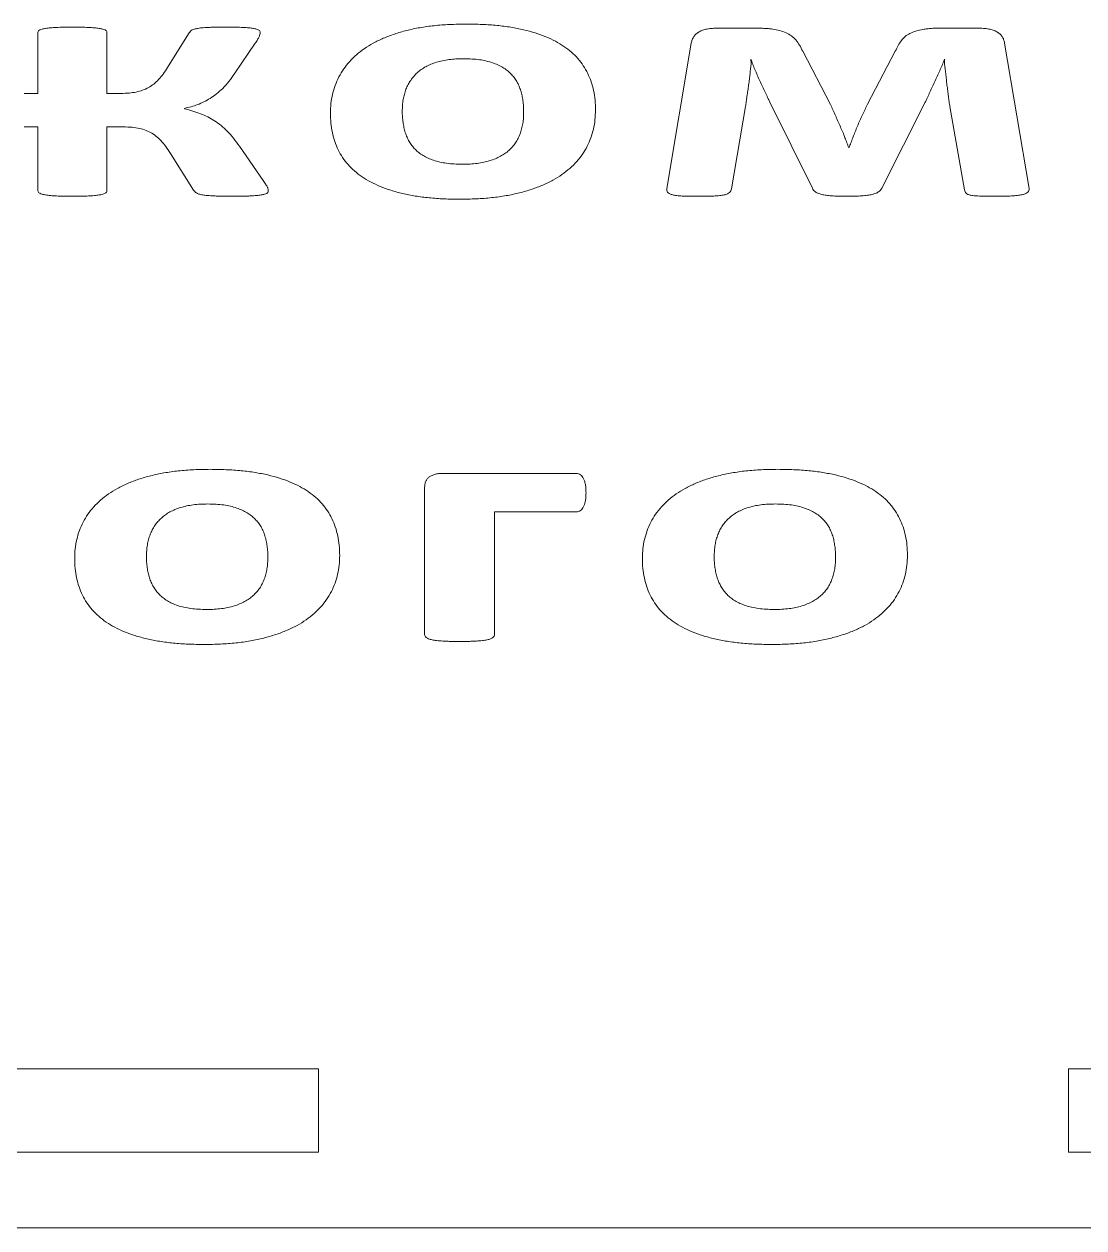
# Model space of a CAD drawing. Header units: millimetres. Extents: x -4 to 479, y 0 to 130.
# Drawn here: x 69.7 to 125.6, y 0 to 63.5 of the extents above; entities that cross this region are included whole.
import ezdxf

# ---------------------------------------------------------------- set-up
doc = ezdxf.new("R2010")
doc.units = ezdxf.units.MM

msp = doc.modelspace()

# ---------------------------------------------------------------- linework, layer by layer
at = {"color": 7, "linetype": 'Continuous', "lineweight": 15}
for p, q in [((70.396, 59.876), (70.396, 63.102)), ((74.041, 63.102), (74.041, 59.876)), ((77.245, 61.237), (78.342, 63.028)), ((106.319, 63.322), (108.176, 63.322)), ((118.126, 63.322), (119.972, 63.322)), ((81.868, 62.522), (80.787, 60.935)), ((103.597, 54.861), (104.885, 62.533)), ((121.42, 62.533), (122.721, 54.861)), ((108.032, 61.686), (108.045, 61.457)), ((110.768, 62.1), (112.23, 59.288)), ((114.19, 59.299), (115.654, 62.1)), ((118.243, 61.457), (118.26, 61.686)), ((69.666, 59.876), (70.396, 59.876)), ((74.041, 59.876), (74.787, 59.876)), ((107.751, 59.187), (107.005, 54.842)), ((111.279, 54.877), (109.039, 59.407)), ((117.233, 59.407), (114.938, 54.869)), ((119.313, 54.788), (118.537, 59.187)), ((78.138, 59.086), (78.138, 59.067)), ((70.396, 58.112), (69.666, 58.112)), ((70.396, 54.73), (70.396, 58.112)), ((74.041, 58.112), (74.041, 54.73)), ((74.787, 58.112), (74.041, 58.112)), ((78.606, 54.769), (77.392, 56.707)), ((81.034, 57.083), (82.279, 55.283)), ((113.196, 57.009), (113.21, 57.009)), ((91.837, 39.824), (98.743, 39.824)), ((90.81, 31.317), (90.81, 39.081)), ((94.499, 37.785), (94.499, 31.317)), ((98.743, 37.785), (94.499, 37.785)), ((85.2, 8.4), (44.8, 8.4)), ((85.2, 4), (85.2, 8.4)), ((165.2, 8.4), (124.8, 8.4)), ((124.8, 8.4), (124.8, 4)), ((44.8, 4), (85.2, 4)), ((124.8, 4), (165.2, 4)), ((0, 0), (475, 0))]:
    msp.add_line(p, q, dxfattribs=at)
for points, knots in [([(92.994, 63.534), (93.277, 63.531), (93.824, 63.524), (94.616, 63.471), (95.348, 63.376), (96.023, 63.246), (96.642, 63.082), (97.204, 62.878), (97.712, 62.642), (98.164, 62.368), (98.563, 62.063), (98.906, 61.72), (99.195, 61.344), (99.428, 60.934), (99.609, 60.493), (99.736, 60.02), (99.818, 59.517), (99.825, 59.171), (99.829, 58.994)], [0, 0, 0, 0, 0.091404, 0.176543, 0.255994, 0.329691, 0.398252, 0.462461, 0.522338, 0.578847, 0.63251, 0.684285, 0.734841, 0.785083, 0.836046, 0.88827, 0.942826, 1, 1, 1, 1]), ([(70.396, 63.102), (70.401, 63.126), (70.414, 63.18), (70.504, 63.235), (70.633, 63.279), (70.825, 63.314), (71.078, 63.343), (71.399, 63.359), (71.788, 63.374), (72.072, 63.376), (72.225, 63.377)], [0, 0, 0, 0, 0.037862, 0.084604, 0.154485, 0.25481, 0.388255, 0.555273, 0.759166, 1, 1, 1, 1]), ([(72.225, 63.377), (72.378, 63.376), (72.659, 63.374), (73.044, 63.359), (73.359, 63.343), (73.611, 63.314), (73.802, 63.279), (73.932, 63.235), (74.022, 63.18), (74.035, 63.126), (74.041, 63.102)], [0, 0, 0, 0, 0.242565, 0.4436204, 0.6089733, 0.7419517, 0.8444049, 0.914788, 0.9618659, 1, 1, 1, 1]), ([(78.342, 63.028), (78.363, 63.058), (78.404, 63.117), (78.49, 63.199), (78.621, 63.264), (78.811, 63.304), (79.067, 63.344), (79.33, 63.356), (79.584, 63.367), (79.813, 63.371), (80.07, 63.378), (80.25, 63.377), (80.346, 63.377)], [0, 0, 0, 0, 0.051826, 0.103164, 0.167492, 0.257051, 0.378905, 0.537314, 0.633271, 0.742137, 0.863956, 1, 1, 1, 1]), ([(80.346, 63.377), (80.432, 63.377), (80.596, 63.378), (80.829, 63.371), (81.038, 63.367), (81.271, 63.356), (81.515, 63.342), (81.751, 63.308), (81.926, 63.276), (82.039, 63.226), (82.12, 63.17), (82.128, 63.118), (82.132, 63.093)], [0, 0, 0, 0, 0.137862, 0.262696, 0.373024, 0.4718, 0.636193, 0.762203, 0.854441, 0.918094, 0.962325, 1, 1, 1, 1]), ([(82.132, 63.093), (82.129, 63.06), (82.122, 62.982), (82.068, 62.857), (81.984, 62.7), (81.911, 62.587), (81.868, 62.522)], [0, 0, 0, 0, 0.159624, 0.365283, 0.631109, 1, 1, 1, 1]), ([(85.839, 58.83), (85.844, 59.001), (85.854, 59.338), (85.941, 59.831), (86.08, 60.302), (86.277, 60.749), (86.528, 61.172), (86.84, 61.56), (87.205, 61.919), (87.627, 62.246), (88.103, 62.542), (88.638, 62.795), (89.225, 63.019), (89.868, 63.206), (90.568, 63.355), (91.326, 63.46), (92.141, 63.522), (92.703, 63.53), (92.994, 63.534)], [0, 0, 0, 0, 0.053332, 0.105073, 0.155623, 0.206361, 0.257178, 0.308586, 0.361469, 0.416775, 0.474788, 0.536111, 0.601296, 0.670677, 0.745128, 0.824371, 0.909322, 1, 1, 1, 1]), ([(104.885, 62.533), (104.9, 62.595), (104.931, 62.716), (105.016, 62.883), (105.142, 63.017), (105.296, 63.134), (105.492, 63.22), (105.73, 63.282), (106.011, 63.314), (106.212, 63.319), (106.319, 63.322)], [0, 0, 0, 0, 0.107411, 0.208409, 0.308206, 0.412162, 0.528797, 0.663701, 0.821024, 1, 1, 1, 1]), ([(108.176, 63.322), (108.27, 63.322), (108.45, 63.322), (108.71, 63.31), (108.948, 63.295), (109.229, 63.263), (109.545, 63.204), (109.884, 63.087), (110.177, 62.925), (110.411, 62.697), (110.613, 62.423), (110.714, 62.212), (110.768, 62.1)], [0, 0, 0, 0, 0.090889, 0.175671, 0.252621, 0.322779, 0.45049, 0.564631, 0.670575, 0.772325, 0.879627, 1, 1, 1, 1]), ([(115.654, 62.1), (115.704, 62.203), (115.798, 62.399), (115.965, 62.668), (116.171, 62.89), (116.435, 63.056), (116.755, 63.177), (117.061, 63.247), (117.341, 63.283), (117.581, 63.31), (117.846, 63.317), (118.03, 63.321), (118.126, 63.322)], [0, 0, 0, 0, 0.115668, 0.218848, 0.31711, 0.418258, 0.530268, 0.659736, 0.733537, 0.814382, 0.903107, 1, 1, 1, 1]), ([(119.972, 63.322), (120.082, 63.319), (120.287, 63.314), (120.573, 63.281), (120.815, 63.221), (121.014, 63.133), (121.174, 63.02), (121.296, 62.881), (121.384, 62.718), (121.408, 62.595), (121.42, 62.533)], [0, 0, 0, 0, 0.181593, 0.338753, 0.475141, 0.591918, 0.697203, 0.794958, 0.894897, 1, 1, 1, 1]), ([(92.863, 61.705), (92.73, 61.703), (92.474, 61.7), (92.102, 61.664), (91.755, 61.604), (91.433, 61.525), (91.139, 61.418), (90.87, 61.293), (90.63, 61.143), (90.416, 60.97), (90.23, 60.778), (90.069, 60.567), (89.93, 60.339), (89.819, 60.091), (89.736, 59.824), (89.672, 59.543), (89.638, 59.242), (89.632, 59.036), (89.629, 58.931)], [0, 0, 0, 0, 0.08182, 0.158354, 0.230558, 0.298764, 0.36309, 0.423229, 0.481363, 0.537531, 0.592201, 0.646544, 0.700825, 0.756738, 0.813785, 0.872906, 0.934957, 1, 1, 1, 1]), ([(96.037, 58.904), (96.036, 59.003), (96.034, 59.197), (96.002, 59.481), (95.958, 59.755), (95.889, 60.016), (95.801, 60.266), (95.683, 60.498), (95.54, 60.714), (95.366, 60.91), (95.168, 61.091), (94.939, 61.25), (94.678, 61.386), (94.386, 61.501), (94.06, 61.593), (93.696, 61.661), (93.292, 61.697), (93.01, 61.702), (92.863, 61.705)], [0, 0, 0, 0, 0.061033, 0.119569, 0.176344, 0.231869, 0.28605, 0.339368, 0.391838, 0.445388, 0.500471, 0.557147, 0.617236, 0.681054, 0.750326, 0.826073, 0.909282, 1, 1, 1, 1]), ([(109.039, 59.407), (108.998, 59.492), (108.912, 59.669), (108.78, 59.946), (108.644, 60.238), (108.505, 60.537), (108.369, 60.837), (108.243, 61.133), (108.129, 61.415), (108.063, 61.599), (108.032, 61.686)], [0, 0, 0, 0, 0.112839, 0.237415, 0.36885, 0.501275, 0.634239, 0.764886, 0.888399, 1, 1, 1, 1]), ([(118.26, 61.686), (118.223, 61.6), (118.147, 61.419), (118.029, 61.139), (117.904, 60.843), (117.762, 60.545), (117.616, 60.246), (117.483, 59.949), (117.358, 59.669), (117.274, 59.492), (117.233, 59.407)], [0, 0, 0, 0, 0.11227, 0.235265, 0.364551, 0.498059, 0.632032, 0.763637, 0.887942, 1, 1, 1, 1]), ([(74.787, 59.876), (74.927, 59.879), (75.193, 59.886), (75.575, 59.94), (75.922, 60.034), (76.237, 60.175), (76.519, 60.367), (76.782, 60.603), (77.022, 60.899), (77.168, 61.12), (77.245, 61.237)], [0, 0, 0, 0, 0.141331, 0.26917, 0.389059, 0.502718, 0.616378, 0.732564, 0.858868, 1, 1, 1, 1]), ([(108.045, 61.457), (108.035, 61.373), (108.013, 61.194), (107.985, 60.914), (107.954, 60.617), (107.912, 60.317), (107.869, 60.018), (107.826, 59.726), (107.784, 59.45), (107.762, 59.271), (107.751, 59.187)], [0, 0, 0, 0, 0.111345, 0.236869, 0.368431, 0.501606, 0.633768, 0.764754, 0.88851, 1, 1, 1, 1]), ([(118.537, 59.187), (118.523, 59.271), (118.494, 59.449), (118.453, 59.725), (118.422, 60.018), (118.38, 60.317), (118.35, 60.618), (118.316, 60.914), (118.289, 61.194), (118.258, 61.373), (118.243, 61.457)], [0, 0, 0, 0, 0.111994, 0.23574, 0.366245, 0.498076, 0.63081, 0.762362, 0.888006, 1, 1, 1, 1]), ([(80.787, 60.935), (80.686, 60.788), (80.493, 60.508), (80.166, 60.146), (79.833, 59.853), (79.503, 59.612), (79.165, 59.427), (78.83, 59.277), (78.486, 59.169), (78.254, 59.114), (78.138, 59.086)], [0, 0, 0, 0, 0.160746, 0.306332, 0.438648, 0.56073, 0.675145, 0.785186, 0.891918, 1, 1, 1, 1]), ([(112.23, 59.288), (112.275, 59.194), (112.366, 59.005), (112.494, 58.712), (112.625, 58.416), (112.753, 58.119), (112.884, 57.828), (112.994, 57.543), (113.104, 57.273), (113.166, 57.096), (113.196, 57.009)], [0, 0, 0, 0, 0.1254051, 0.2553454, 0.3862912, 0.5182439, 0.6477415, 0.772077, 0.8890641, 1, 1, 1, 1]), ([(113.21, 57.009), (113.242, 57.096), (113.31, 57.278), (113.417, 57.559), (113.538, 57.851), (113.655, 58.151), (113.783, 58.45), (113.918, 58.743), (114.052, 59.027), (114.145, 59.21), (114.19, 59.299)], [0, 0, 0, 0, 0.112006, 0.233734, 0.362146, 0.491571, 0.62225, 0.753256, 0.880304, 1, 1, 1, 1]), ([(78.138, 59.067), (78.284, 59.027), (78.57, 58.948), (78.982, 58.81), (79.371, 58.646), (79.731, 58.435), (80.074, 58.181), (80.403, 57.872), (80.734, 57.51), (80.931, 57.23), (81.034, 57.083)], [0, 0, 0, 0, 0.126338, 0.245879, 0.361795, 0.476066, 0.592565, 0.715903, 0.849997, 1, 1, 1, 1]), ([(92.672, 54.289), (92.392, 54.293), (91.849, 54.299), (91.063, 54.358), (90.333, 54.447), (89.659, 54.581), (89.04, 54.749), (88.476, 54.952), (87.965, 55.188), (87.509, 55.46), (87.11, 55.77), (86.761, 56.108), (86.474, 56.486), (86.237, 56.894), (86.057, 57.336), (85.934, 57.809), (85.851, 58.309), (85.843, 58.654), (85.839, 58.83)], [0, 0, 0, 0, 0.090611, 0.175267, 0.254465, 0.328288, 0.396991, 0.461536, 0.521735, 0.578549, 0.632673, 0.6845, 0.735103, 0.785538, 0.83655, 0.888746, 0.943065, 1, 1, 1, 1]), ([(89.629, 58.931), (89.631, 58.832), (89.635, 58.637), (89.666, 58.351), (89.714, 58.075), (89.784, 57.814), (89.878, 57.566), (89.993, 57.333), (90.14, 57.121), (90.306, 56.921), (90.504, 56.744), (90.734, 56.587), (90.994, 56.451), (91.288, 56.336), (91.616, 56.248), (91.981, 56.183), (92.381, 56.146), (92.661, 56.141), (92.806, 56.138)], [0, 0, 0, 0, 0.061134, 0.120307, 0.177808, 0.233553, 0.287476, 0.340867, 0.393722, 0.446613, 0.50098, 0.557414, 0.617584, 0.682011, 0.751766, 0.827514, 0.910279, 1, 1, 1, 1]), ([(99.829, 58.994), (99.824, 58.823), (99.814, 58.487), (99.73, 57.994), (99.592, 57.524), (99.397, 57.078), (99.149, 56.657), (98.839, 56.269), (98.478, 55.906), (98.055, 55.581), (97.578, 55.284), (97.042, 55.028), (96.451, 54.805), (95.805, 54.618), (95.102, 54.468), (94.342, 54.364), (93.526, 54.302), (92.963, 54.294), (92.672, 54.289)], [0, 0, 0, 0, 0.053292, 0.104667, 0.15545, 0.205777, 0.256168, 0.307361, 0.360203, 0.415467, 0.473437, 0.535092, 0.600492, 0.670364, 0.74476, 0.824503, 0.90939, 1, 1, 1, 1]), ([(92.806, 56.138), (92.94, 56.14), (93.2, 56.143), (93.576, 56.178), (93.925, 56.239), (94.246, 56.32), (94.543, 56.422), (94.809, 56.551), (95.051, 56.695), (95.263, 56.865), (95.451, 57.054), (95.611, 57.264), (95.747, 57.492), (95.852, 57.74), (95.937, 58.005), (95.996, 58.289), (96.032, 58.591), (96.035, 58.798), (96.037, 58.904)], [0, 0, 0, 0, 0.082882, 0.160478, 0.232633, 0.300792, 0.364884, 0.425729, 0.482758, 0.538537, 0.592769, 0.647074, 0.701031, 0.755941, 0.812948, 0.872456, 0.934464, 1, 1, 1, 1]), ([(77.392, 56.707), (77.311, 56.833), (77.16, 57.07), (76.904, 57.378), (76.641, 57.632), (76.347, 57.824), (76.023, 57.965), (75.657, 58.054), (75.242, 58.105), (74.946, 58.109), (74.787, 58.112)], [0, 0, 0, 0, 0.142942, 0.2678204, 0.3818023, 0.4906322, 0.6011858, 0.7173616, 0.848328, 1, 1, 1, 1]), ([(82.279, 55.283), (82.305, 55.246), (82.354, 55.177), (82.42, 55.082), (82.475, 54.999), (82.511, 54.924), (82.538, 54.861), (82.548, 54.808), (82.554, 54.763), (82.556, 54.736), (82.556, 54.722)], [0, 0, 0, 0, 0.214839, 0.39639, 0.548304, 0.682227, 0.787886, 0.87095, 0.935688, 1, 1, 1, 1]), ([(72.225, 54.447), (72.072, 54.449), (71.789, 54.452), (71.399, 54.46), (71.078, 54.481), (70.825, 54.51), (70.633, 54.544), (70.502, 54.59), (70.415, 54.652), (70.402, 54.706), (70.396, 54.73)], [0, 0, 0, 0, 0.240271, 0.443643, 0.610361, 0.743494, 0.843585, 0.913808, 0.962227, 1, 1, 1, 1]), ([(74.041, 54.73), (74.035, 54.706), (74.021, 54.652), (73.934, 54.59), (73.803, 54.544), (73.611, 54.51), (73.359, 54.481), (73.044, 54.46), (72.659, 54.452), (72.378, 54.449), (72.225, 54.447)], [0, 0, 0, 0, 0.038044, 0.08681, 0.157537, 0.259749, 0.392414, 0.55747, 0.758006, 1, 1, 1, 1]), ([(80.713, 54.447), (80.615, 54.447), (80.428, 54.445), (80.162, 54.454), (79.924, 54.454), (79.712, 54.463), (79.524, 54.473), (79.36, 54.487), (79.217, 54.5), (79.064, 54.519), (78.913, 54.556), (78.77, 54.61), (78.675, 54.687), (78.628, 54.742), (78.606, 54.769)], [0, 0, 0, 0, 0.134506, 0.256583, 0.364943, 0.462158, 0.546993, 0.623219, 0.68828, 0.74482, 0.834534, 0.900928, 0.953251, 1, 1, 1, 1]), ([(82.556, 54.722), (82.552, 54.698), (82.544, 54.646), (82.466, 54.585), (82.343, 54.545), (82.162, 54.509), (81.914, 54.481), (81.663, 54.466), (81.423, 54.454), (81.209, 54.454), (80.969, 54.445), (80.801, 54.447), (80.713, 54.447)], [0, 0, 0, 0, 0.036585, 0.080475, 0.142496, 0.237573, 0.366744, 0.530601, 0.627928, 0.739264, 0.863307, 1, 1, 1, 1]), ([(105.149, 54.447), (105.068, 54.447), (104.915, 54.445), (104.697, 54.454), (104.504, 54.454), (104.294, 54.465), (104.079, 54.485), (103.869, 54.52), (103.725, 54.579), (103.626, 54.653), (103.593, 54.757), (103.596, 54.825), (103.597, 54.861)], [0, 0, 0, 0, 0.1372487, 0.2606568, 0.3701582, 0.4643412, 0.6193223, 0.7372718, 0.8229254, 0.8841458, 0.9382959, 1, 1, 1, 1]), ([(107.005, 54.842), (106.995, 54.805), (106.974, 54.733), (106.907, 54.633), (106.783, 54.562), (106.606, 54.512), (106.361, 54.476), (106.112, 54.461), (105.871, 54.455), (105.655, 54.449), (105.411, 54.447), (105.24, 54.447), (105.149, 54.447)], [0, 0, 0, 0, 0.057314, 0.111714, 0.174364, 0.265046, 0.385554, 0.542806, 0.636161, 0.744388, 0.864759, 1, 1, 1, 1]), ([(113.065, 54.447), (112.926, 54.448), (112.669, 54.45), (112.315, 54.465), (112.022, 54.494), (111.783, 54.534), (111.592, 54.594), (111.443, 54.665), (111.337, 54.762), (111.298, 54.84), (111.279, 54.877)], [0, 0, 0, 0, 0.2185035, 0.4017181, 0.5529115, 0.6784113, 0.7811594, 0.8642856, 0.9345381, 1, 1, 1, 1]), ([(114.938, 54.869), (114.915, 54.834), (114.868, 54.759), (114.758, 54.667), (114.61, 54.593), (114.417, 54.534), (114.172, 54.494), (113.932, 54.469), (113.709, 54.461), (113.513, 54.451), (113.296, 54.45), (113.144, 54.448), (113.065, 54.447)], [0, 0, 0, 0, 0.063675, 0.132423, 0.212458, 0.311385, 0.434906, 0.585912, 0.673431, 0.771866, 0.881152, 1, 1, 1, 1]), ([(121.083, 54.447), (120.992, 54.447), (120.82, 54.447), (120.577, 54.45), (120.363, 54.453), (120.129, 54.455), (119.891, 54.467), (119.661, 54.492), (119.5, 54.537), (119.39, 54.597), (119.333, 54.688), (119.32, 54.753), (119.313, 54.788)], [0, 0, 0, 0, 0.142092, 0.268562, 0.380824, 0.477457, 0.63541, 0.754378, 0.837535, 0.896276, 0.94554, 1, 1, 1, 1]), ([(122.721, 54.861), (122.721, 54.825), (122.721, 54.752), (122.652, 54.652), (122.534, 54.582), (122.368, 54.528), (122.143, 54.494), (121.854, 54.464), (121.492, 54.45), (121.227, 54.448), (121.083, 54.447)], [0, 0, 0, 0, 0.0586284, 0.1171232, 0.1905374, 0.2822853, 0.4037393, 0.563108, 0.7622049, 1, 1, 1, 1]), ([(72.337, 35.332), (72.341, 35.503), (72.351, 35.84), (72.439, 36.332), (72.578, 36.804), (72.775, 37.251), (73.025, 37.673), (73.337, 38.062), (73.702, 38.421), (74.124, 38.748), (74.6, 39.044), (75.135, 39.297), (75.722, 39.521), (76.366, 39.708), (77.065, 39.857), (77.823, 39.962), (78.638, 40.024), (79.2, 40.032), (79.491, 40.036)], [0, 0, 0, 0, 0.053332, 0.105073, 0.155623, 0.206361, 0.257178, 0.308586, 0.361469, 0.416775, 0.474788, 0.536111, 0.601296, 0.670677, 0.745128, 0.824371, 0.909322, 1, 1, 1, 1]), ([(79.491, 40.036), (79.774, 40.033), (80.321, 40.025), (81.113, 39.972), (81.846, 39.877), (82.521, 39.748), (83.14, 39.584), (83.701, 39.379), (84.21, 39.143), (84.661, 38.87), (85.061, 38.565), (85.404, 38.222), (85.693, 37.846), (85.926, 37.436), (86.106, 36.995), (86.233, 36.522), (86.315, 36.019), (86.323, 35.673), (86.327, 35.495)], [0, 0, 0, 0, 0.091404, 0.176543, 0.255994, 0.329691, 0.398252, 0.462461, 0.522338, 0.578847, 0.63251, 0.684285, 0.734841, 0.785083, 0.836046, 0.88827, 0.942826, 1, 1, 1, 1]), ([(102.304, 35.332), (102.309, 35.503), (102.318, 35.84), (102.406, 36.332), (102.545, 36.804), (102.742, 37.251), (102.992, 37.673), (103.305, 38.062), (103.67, 38.421), (104.092, 38.748), (104.568, 39.044), (105.103, 39.297), (105.69, 39.521), (106.333, 39.708), (107.033, 39.857), (107.79, 39.962), (108.605, 40.024), (109.168, 40.032), (109.458, 40.036)], [0, 0, 0, 0, 0.053332, 0.105073, 0.155623, 0.206361, 0.257178, 0.308586, 0.361469, 0.416775, 0.474788, 0.536111, 0.601296, 0.670677, 0.745128, 0.824371, 0.909322, 1, 1, 1, 1]), ([(109.458, 40.036), (109.741, 40.033), (110.288, 40.025), (111.08, 39.972), (111.813, 39.877), (112.488, 39.748), (113.107, 39.584), (113.669, 39.379), (114.177, 39.143), (114.629, 38.87), (115.028, 38.565), (115.371, 38.222), (115.66, 37.846), (115.893, 37.436), (116.074, 36.995), (116.2, 36.522), (116.282, 36.019), (116.29, 35.673), (116.294, 35.495)], [0, 0, 0, 0, 0.091404, 0.176543, 0.255994, 0.329691, 0.398252, 0.462461, 0.522338, 0.578847, 0.63251, 0.684285, 0.734841, 0.785083, 0.836046, 0.88827, 0.942826, 1, 1, 1, 1]), ([(90.81, 39.081), (90.813, 39.138), (90.82, 39.249), (90.865, 39.404), (90.945, 39.535), (91.057, 39.644), (91.205, 39.727), (91.386, 39.784), (91.6, 39.82), (91.754, 39.823), (91.837, 39.824)], [0, 0, 0, 0, 0.119337, 0.229694, 0.331242, 0.436589, 0.549794, 0.680982, 0.828236, 1, 1, 1, 1]), ([(98.743, 39.824), (98.788, 39.821), (98.873, 39.817), (98.992, 39.778), (99.095, 39.709), (99.173, 39.599), (99.239, 39.456), (99.288, 39.275), (99.325, 39.053), (99.327, 38.891), (99.328, 38.803)], [0, 0, 0, 0, 0.10115, 0.192068, 0.27922, 0.377387, 0.49314, 0.634184, 0.800629, 1, 1, 1, 1]), ([(99.328, 38.803), (99.327, 38.716), (99.325, 38.554), (99.289, 38.333), (99.238, 38.153), (99.173, 38.01), (99.094, 37.901), (98.993, 37.827), (98.872, 37.793), (98.788, 37.788), (98.743, 37.785)], [0, 0, 0, 0, 0.197605, 0.366322, 0.505595, 0.621516, 0.719825, 0.808283, 0.898703, 1, 1, 1, 1]), ([(79.36, 38.207), (79.228, 38.205), (78.971, 38.202), (78.599, 38.166), (78.252, 38.106), (77.93, 38.026), (77.636, 37.92), (77.368, 37.794), (77.127, 37.644), (76.914, 37.472), (76.727, 37.28), (76.566, 37.069), (76.428, 36.841), (76.316, 36.593), (76.233, 36.326), (76.169, 36.044), (76.135, 35.744), (76.129, 35.538), (76.126, 35.433)], [0, 0, 0, 0, 0.08182, 0.158354, 0.230558, 0.298764, 0.36309, 0.423229, 0.481363, 0.537531, 0.592201, 0.646544, 0.700825, 0.756738, 0.813785, 0.872906, 0.934957, 1, 1, 1, 1]), ([(82.534, 35.406), (82.534, 35.505), (82.532, 35.699), (82.499, 35.983), (82.455, 36.257), (82.386, 36.518), (82.298, 36.768), (82.18, 36.999), (82.037, 37.216), (81.864, 37.412), (81.665, 37.592), (81.436, 37.752), (81.175, 37.887), (80.884, 38.003), (80.557, 38.095), (80.193, 38.163), (79.789, 38.199), (79.507, 38.204), (79.36, 38.207)], [0, 0, 0, 0, 0.061033, 0.119569, 0.176344, 0.231869, 0.28605, 0.339368, 0.391838, 0.445388, 0.500471, 0.557147, 0.617236, 0.681054, 0.750326, 0.826073, 0.909282, 1, 1, 1, 1]), ([(109.328, 38.207), (109.195, 38.205), (108.938, 38.202), (108.566, 38.166), (108.22, 38.106), (107.897, 38.026), (107.603, 37.92), (107.335, 37.794), (107.095, 37.644), (106.881, 37.472), (106.694, 37.28), (106.533, 37.069), (106.395, 36.841), (106.284, 36.593), (106.201, 36.326), (106.136, 36.044), (106.102, 35.744), (106.097, 35.538), (106.093, 35.433)], [0, 0, 0, 0, 0.08182, 0.158354, 0.230558, 0.298764, 0.36309, 0.423229, 0.481363, 0.537531, 0.592201, 0.646544, 0.700825, 0.756738, 0.813785, 0.872906, 0.934957, 1, 1, 1, 1]), ([(112.502, 35.406), (112.501, 35.505), (112.499, 35.699), (112.466, 35.983), (112.422, 36.257), (112.354, 36.518), (112.265, 36.768), (112.147, 36.999), (112.005, 37.216), (111.831, 37.412), (111.632, 37.592), (111.403, 37.752), (111.143, 37.887), (110.851, 38.003), (110.525, 38.095), (110.16, 38.163), (109.757, 38.199), (109.475, 38.204), (109.328, 38.207)], [0, 0, 0, 0, 0.061033, 0.119569, 0.176344, 0.231869, 0.28605, 0.339368, 0.391838, 0.445388, 0.500471, 0.557147, 0.617236, 0.681054, 0.750326, 0.826073, 0.909282, 1, 1, 1, 1]), ([(79.17, 30.791), (78.889, 30.795), (78.347, 30.801), (77.561, 30.86), (76.83, 30.949), (76.156, 31.082), (75.537, 31.25), (74.973, 31.453), (74.462, 31.69), (74.006, 31.962), (73.607, 32.272), (73.259, 32.61), (72.971, 32.988), (72.735, 33.396), (72.554, 33.838), (72.432, 34.311), (72.348, 34.811), (72.341, 35.156), (72.337, 35.332)], [0, 0, 0, 0, 0.0906112, 0.1752669, 0.2544648, 0.3282877, 0.3969909, 0.4615365, 0.5217353, 0.5785488, 0.6326733, 0.6844997, 0.7351027, 0.7855381, 0.8365497, 0.8887462, 0.9430648, 1, 1, 1, 1]), ([(76.126, 35.433), (76.128, 35.334), (76.133, 35.139), (76.164, 34.853), (76.211, 34.577), (76.282, 34.315), (76.375, 34.068), (76.491, 33.835), (76.638, 33.623), (76.804, 33.423), (77.002, 33.245), (77.231, 33.089), (77.491, 32.953), (77.785, 32.838), (78.114, 32.75), (78.478, 32.684), (78.879, 32.648), (79.158, 32.642), (79.303, 32.64)], [0, 0, 0, 0, 0.061134, 0.120307, 0.177808, 0.233553, 0.287476, 0.340867, 0.393722, 0.446613, 0.50098, 0.557414, 0.617584, 0.682011, 0.751766, 0.827514, 0.910279, 1, 1, 1, 1]), ([(86.327, 35.495), (86.322, 35.325), (86.312, 34.989), (86.228, 34.496), (86.089, 34.026), (85.894, 33.58), (85.646, 33.159), (85.336, 32.771), (84.976, 32.408), (84.552, 32.083), (84.075, 31.786), (83.539, 31.53), (82.948, 31.307), (82.302, 31.12), (81.599, 30.97), (80.839, 30.866), (80.023, 30.803), (79.46, 30.795), (79.17, 30.791)], [0, 0, 0, 0, 0.0532918, 0.1046675, 0.1554502, 0.2057772, 0.2561678, 0.3073615, 0.3602033, 0.4154674, 0.4734374, 0.535092, 0.6004921, 0.6703643, 0.7447598, 0.8245033, 0.9093903, 1, 1, 1, 1]), ([(79.303, 32.64), (79.437, 32.642), (79.698, 32.645), (80.074, 32.68), (80.422, 32.74), (80.744, 32.821), (81.04, 32.923), (81.306, 33.052), (81.548, 33.197), (81.76, 33.367), (81.948, 33.556), (82.108, 33.766), (82.244, 33.994), (82.349, 34.242), (82.434, 34.507), (82.493, 34.791), (82.529, 35.093), (82.533, 35.299), (82.534, 35.406)], [0, 0, 0, 0, 0.082882, 0.160478, 0.232633, 0.300792, 0.364884, 0.425729, 0.482758, 0.538537, 0.592769, 0.647074, 0.701031, 0.755941, 0.812948, 0.872456, 0.934464, 1, 1, 1, 1]), ([(109.137, 30.791), (108.857, 30.795), (108.314, 30.801), (107.528, 30.86), (106.797, 30.949), (106.123, 31.082), (105.504, 31.25), (104.94, 31.453), (104.43, 31.69), (103.974, 31.962), (103.575, 32.272), (103.226, 32.61), (102.939, 32.988), (102.702, 33.396), (102.521, 33.838), (102.399, 34.311), (102.315, 34.811), (102.308, 35.156), (102.304, 35.332)], [0, 0, 0, 0, 0.0906112, 0.1752669, 0.2544648, 0.3282877, 0.3969909, 0.4615365, 0.5217353, 0.5785488, 0.6326733, 0.6844997, 0.7351027, 0.7855381, 0.8365497, 0.8887462, 0.9430648, 1, 1, 1, 1]), ([(106.093, 35.433), (106.096, 35.334), (106.1, 35.139), (106.131, 34.853), (106.179, 34.577), (106.249, 34.315), (106.342, 34.068), (106.458, 33.835), (106.605, 33.623), (106.771, 33.423), (106.969, 33.245), (107.198, 33.089), (107.459, 32.953), (107.752, 32.838), (108.081, 32.75), (108.445, 32.684), (108.846, 32.648), (109.125, 32.642), (109.27, 32.64)], [0, 0, 0, 0, 0.061134, 0.120307, 0.177808, 0.233553, 0.287476, 0.340867, 0.393722, 0.446613, 0.50098, 0.557414, 0.617584, 0.682011, 0.751766, 0.827514, 0.910279, 1, 1, 1, 1]), ([(116.294, 35.495), (116.289, 35.325), (116.279, 34.989), (116.195, 34.496), (116.056, 34.026), (115.862, 33.58), (115.613, 33.159), (115.304, 32.771), (114.943, 32.408), (114.52, 32.083), (114.043, 31.786), (113.507, 31.53), (112.916, 31.307), (112.269, 31.12), (111.566, 30.97), (110.807, 30.866), (109.99, 30.803), (109.428, 30.795), (109.137, 30.791)], [0, 0, 0, 0, 0.0532918, 0.1046675, 0.1554502, 0.2057772, 0.2561678, 0.3073615, 0.3602033, 0.4154674, 0.4734374, 0.535092, 0.6004921, 0.6703643, 0.7447598, 0.8245033, 0.9093903, 1, 1, 1, 1]), ([(109.27, 32.64), (109.405, 32.642), (109.665, 32.645), (110.041, 32.68), (110.389, 32.74), (110.711, 32.821), (111.007, 32.923), (111.273, 33.052), (111.515, 33.197), (111.728, 33.367), (111.915, 33.556), (112.076, 33.766), (112.211, 33.994), (112.316, 34.242), (112.402, 34.507), (112.46, 34.791), (112.497, 35.093), (112.5, 35.299), (112.502, 35.406)], [0, 0, 0, 0, 0.082882, 0.160478, 0.232633, 0.300792, 0.364884, 0.425729, 0.482758, 0.538537, 0.592769, 0.647074, 0.701031, 0.755941, 0.812948, 0.872456, 0.934464, 1, 1, 1, 1]), ([(92.656, 30.949), (92.57, 30.95), (92.406, 30.952), (92.17, 30.953), (91.959, 30.963), (91.72, 30.971), (91.469, 30.997), (91.219, 31.03), (91.033, 31.08), (90.903, 31.14), (90.825, 31.223), (90.815, 31.287), (90.81, 31.317)], [0, 0, 0, 0, 0.130883, 0.249368, 0.356904, 0.452051, 0.612574, 0.739414, 0.835356, 0.903754, 0.954559, 1, 1, 1, 1]), ([(94.499, 31.317), (94.495, 31.286), (94.485, 31.222), (94.404, 31.141), (94.277, 31.079), (94.09, 31.031), (93.84, 30.997), (93.589, 30.971), (93.351, 30.963), (93.141, 30.953), (92.907, 30.952), (92.742, 30.95), (92.656, 30.949)], [0, 0, 0, 0, 0.045518, 0.097317, 0.164611, 0.260715, 0.38777, 0.548564, 0.643872, 0.75021, 0.868896, 1, 1, 1, 1])]:
    msp.add_open_spline(points, degree=3, knots=knots, dxfattribs=at)

doc.saveas('drawing.dxf')
